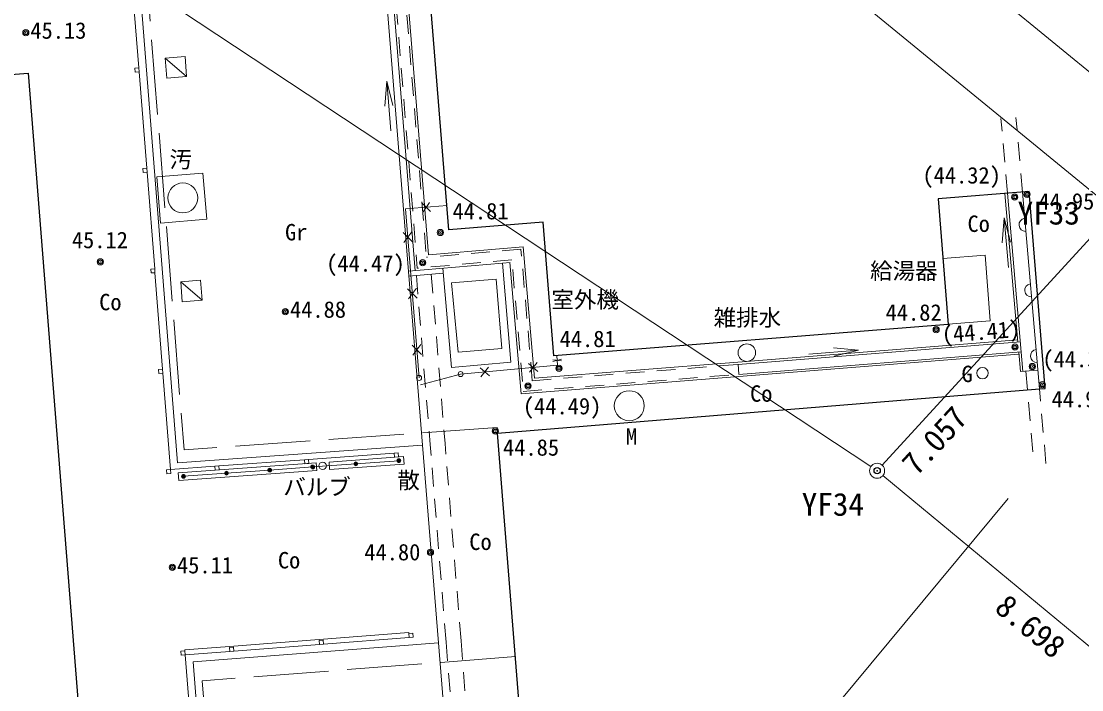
# Model space of a CAD drawing. Units: millimetres, scale not verified. Extents: x -29071210 to -28860960, y -117775216 to -117329466.
# Drawn here: x -28986749 to -28965522, y -117496275 to -117482891 of the extents above; entities that cross this region are included whole.
import ezdxf
from ezdxf.enums import TextEntityAlignment as Align

# ---------------------------------------------------------------- set-up
doc = ezdxf.new("R2010")
doc.units = ezdxf.units.MM
doc.header["$LTSCALE"] = 250
doc.header["$PDMODE"] = 32
doc.header["$PDSIZE"] = 125
doc.linetypes.add('DASHED', pattern=[7.5, 6, -1.5])
doc.linetypes.add('USER4', pattern=[2.5, 1.5, -1])
for name, color, linetype, lineweight in [('S-SUV', 7, 'Continuous', 13), ('S-SUV-HTXT', 7, 'Continuous', 13), ('S-SUV-ROW', 7, 'Continuous', 15), ('S-SUV-SRVR', 3, 'Continuous', 13), ('S-SUV-STR', 1, 'Continuous', 25)]:
    doc.layers.add(name, color=color, linetype=linetype, lineweight=lineweight)
doc.layers.add('S-SUV-BMK', color=7, linetype='Continuous')
doc.styles.add('ＭＳ ゴシック', font='')
doc.styles.get('ＭＳ ゴシック').set_extended_font_data('MS Gothic')

# ---------------------------------------------------------------- blocks, each defined once
blk = doc.blocks.new('ﾌﾟﾛｯﾄﾏｰｸ-03_1')
at = {"color": 3, "linetype": 'Continuous', "lineweight": 25}
blk.add_circle((0, 0), 0.5, dxfattribs=at)
at = {"color": 3}
blk.add_point((0, 0), dxfattribs=at)
blk = doc.blocks.new('open_arrow')
at = {"color": 0, "linetype": 'Continuous', "lineweight": -2}
blk.add_lwpolyline([(7.5, 1.25), (0, 0), (7.5, -1.25)], dxfattribs=at)
blk = doc.blocks.new('ﾌﾟﾛｯﾄﾏｰｸ-03')
at = {"color": 7, "linetype": 'Continuous', "lineweight": 15}
blk.add_circle((0, 0), 0.5, dxfattribs=at)
at = {"color": 7}
blk.add_point((0, 0), dxfattribs=at)

msp = doc.modelspace()

# ---------------------------------------------------------------- linework, layer by layer
at = {"layer": 'S-SUV'}
for p, q in [((-28979787, -117478059), (-28979044, -117487319)), ((-28978863.1, -117487885.7), (-28979641.7, -117478182.5)), ((-28979329.4, -117478447.9), (-28978597.6, -117487568.9)), ((-28984424, -117481555), (-28983620.2, -117491734.5)), ((-28984395.1, -117483826.1), (-28984553.8, -117481816.5)), ((-28983470, -117483600), (-28983868.8, -117483631.2)), ((-28983868.8, -117483631.2), (-28983837.5, -117484030)), ((-28983868.8, -117483631.2), (-28983438.8, -117483998.8)), ((-28983438.8, -117483998.8), (-28983470, -117483600)), ((-28984395.1, -117483826.2), (-28984474.9, -117483832.5)), ((-28984474.9, -117483832.5), (-28984468.6, -117483912.2)), ((-28984388.8, -117483905.9), (-28984395.1, -117483826.2)), ((-28984468.6, -117483912.2), (-28984388.8, -117483905.9)), ((-28984236.5, -117485835.8), (-28984388.8, -117483905.9)), ((-28983837.5, -117484030), (-28983438.8, -117483998.8)), ((-28979351.4, -117485085.9), (-28979431.4, -117484089.1)), ((-28984236.4, -117485835.8), (-28984316.2, -117485842.1)), ((-28984316.2, -117485842.1), (-28984309.9, -117485921.9)), ((-28984309.9, -117485921.9), (-28984230.2, -117485915.6)), ((-28984230.2, -117485915.6), (-28984236.4, -117485835.8)), ((-28984077.8, -117487845.5), (-28984230.1, -117485915.6)), ((-28966800.8, -117489315.5), (-28967058.9, -117486339.5)), ((-28966699.9, -117489900.9), (-28967009.1, -117486335.2)), ((-28966368.5, -117490249.6), (-28966710.1, -117486310.8)), ((-28979055, -117486650), (-28978225.8, -117486583.2)), ((-28978785.5, -117490032), (-28979055, -117486650)), ((-28978720.9, -117486534.6), (-28978560.1, -117486698.7)), ((-28978706.7, -117486710.5), (-28978574.3, -117486522.8)), ((-28966988.1, -117487821.2), (-28967074.5, -117486824.9)), ((-28978914.2, -117487306.4), (-28979106, -117487121.2)), ((-28979090.1, -117487320.4), (-28978930, -117487107.2)), ((-28979044, -117487319), (-28978714, -117491379)), ((-28976705.3, -117487405.6), (-28978597.6, -117487568.9)), ((-28976478, -117490039.6), (-28976705.3, -117487405.6)), ((-28967455, -117487572), (-28968300.5, -117487638.1)), ((-28967455, -117487572), (-28967353, -117488892)), ((-28984077.8, -117487845.5), (-28984157.5, -117487851.8)), ((-28984157.5, -117487851.8), (-28984151.2, -117487931.5)), ((-28984151.2, -117487931.5), (-28984071.5, -117487925.2)), ((-28984071.5, -117487925.2), (-28984077.8, -117487845.5)), ((-28983919.1, -117489855.1), (-28984071.5, -117487925.3)), ((-28978997, -117487897.3), (-28977117.7, -117487735.1)), ((-28978139, -117489820), (-28978310, -117487838)), ((-28976946.7, -117489717.1), (-28977117.7, -117487735.1)), ((-28977113.7, -117487734.1), (-28976965, -117487721.3)), ((-28976742.2, -117490351.5), (-28976969, -117487722.3)), ((-28983158, -117488078), (-28983556.8, -117488109.2)), ((-28983556.8, -117488109.2), (-28983525.5, -117488508)), ((-28983556.8, -117488109.2), (-28983126.8, -117488476.8)), ((-28983126.8, -117488476.8), (-28983158, -117488078)), ((-28978988.9, -117487997), (-28978301.4, -117487937.7)), ((-28978134, -117488129), (-28977241.3, -117488052)), ((-28978134, -117488129), (-28978004, -117489518)), ((-28977241.3, -117488052), (-28977131.4, -117489442.7)), ((-28978824.3, -117488433.8), (-28979016.1, -117488248.5)), ((-28979000.2, -117488447.8), (-28978840.2, -117488234.5)), ((-28983525.5, -117488508), (-28983126.8, -117488476.8)), ((-28967353, -117488892), (-28968197.2, -117488958)), ((-28978734.5, -117489561.1), (-28978926.3, -117489375.8)), ((-28978910.4, -117489575.1), (-28978750.3, -117489361.8)), ((-28972406.1, -117489715.9), (-28966804.7, -117489270.7)), ((-28972402.5, -117489760.8), (-28966751, -117489311.5)), ((-28977131.4, -117489442.7), (-28978004, -117489518)), ((-28976029.2, -117489585.2), (-28976014, -117489776)), ((-28972386.7, -117489960.2), (-28966733.7, -117489510.8)), ((-28972383.1, -117490005), (-28966779.7, -117489559.6)), ((-28970985.1, -117489553.9), (-28969988.3, -117489474.6)), ((-28966749.7, -117489905.2), (-28966783.6, -117489514.8)), ((-28978139, -117489820), (-28976946.7, -117489717.1)), ((-28976014, -117489776), (-28977958, -117489956)), ((-28977377.8, -117489990.9), (-28977565.9, -117489831.1)), ((-28977394.1, -117489815.2), (-28977549.6, -117490006.8)), ((-28976405.8, -117489900.9), (-28976593.9, -117489741.1)), ((-28976422.1, -117489725.2), (-28976577.6, -117489916.8)), ((-28976478, -117490039.6), (-28972406.1, -117489715.9)), ((-28976110.9, -117489670.7), (-28975932.3, -117489690.4)), ((-28975935, -117489656.7), (-28976108.2, -117489704.5)), ((-28972398.5, -117489759.8), (-28972382.7, -117489959.2)), ((-28983919.1, -117489855.2), (-28983998.8, -117489861.5)), ((-28983998.8, -117489861.5), (-28983992.5, -117489941.2)), ((-28983992.5, -117489941.2), (-28983912.8, -117489934.9)), ((-28983912.8, -117489934.9), (-28983919.1, -117489855.2)), ((-28983912.8, -117489934.9), (-28983760.4, -117491864.9)), ((-28977954, -117489955), (-28978754.8, -117490168.8)), ((-28976742.2, -117490351.5), (-28972383.1, -117490005)), ((-28966749.7, -117489905.2), (-28966401, -117489875)), ((-28983620.2, -117491734.5), (-28978714, -117491379)), ((-28979202.4, -117491534.7), (-28979282.2, -117491540.5)), ((-28979196.6, -117491614.5), (-28979202.4, -117491534.7)), ((-28978714, -117491379), (-28978394.8, -117495332)), ((-28980845.3, -117491733.9), (-28983605.7, -117491933.9)), ((-28981077.5, -117491670.5), (-28982793, -117491794.8)), ((-28980997.7, -117491664.8), (-28981077.5, -117491670.5)), ((-28981077.5, -117491670.5), (-28981071.7, -117491750.3)), ((-28981071.7, -117491750.3), (-28980991.9, -117491744.6)), ((-28979282.2, -117491540.5), (-28980997.7, -117491664.8)), ((-28980991.9, -117491744.6), (-28980997.7, -117491664.8)), ((-28980845.3, -117491733.9), (-28980834.5, -117491883.5)), ((-28979096.8, -117491607.3), (-28980588.6, -117491715.3)), ((-28980588.6, -117491715.3), (-28980577.8, -117491864.9)), ((-28979190.5, -117491689.2), (-28980052.5, -117491751.7)), ((-28979282.2, -117491540.5), (-28979276.4, -117491620.3)), ((-28979276.4, -117491620.3), (-28979196.6, -117491614.5)), ((-28979086, -117491756.9), (-28979096.8, -117491607.3)), ((-28983760.4, -117491864.8), (-28983840.1, -117491871.1)), ((-28983840.1, -117491871.1), (-28983833.8, -117491950.9)), ((-28983833.8, -117491950.9), (-28983754.1, -117491944.6)), ((-28982872.8, -117491800.6), (-28983760.4, -117491864.9)), ((-28983754.1, -117491944.6), (-28983760.4, -117491864.8)), ((-28983594.9, -117492083.5), (-28983605.7, -117491933.9)), ((-28980834.5, -117491883.5), (-28983594.9, -117492083.5)), ((-28982638.5, -117491939), (-28983500.5, -117492001.5)), ((-28982793, -117491794.8), (-28982872.8, -117491800.6)), ((-28982872.8, -117491800.6), (-28982867, -117491880.4)), ((-28982867, -117491880.4), (-28982787.2, -117491874.6)), ((-28982787.2, -117491874.6), (-28982793, -117491794.8)), ((-28981776.5, -117491876.6), (-28982638.5, -117491939)), ((-28980914.5, -117491814.1), (-28981776.5, -117491876.6)), ((-28980052.5, -117491751.7), (-28980914.5, -117491814.1)), ((-28979086, -117491756.9), (-28980577.8, -117491864.9)), ((-28980787.7, -117495269), (-28978993.1, -117495129.7)), ((-28978993.1, -117495129.7), (-28978991.5, -117495149.6)), ((-28978911.7, -117495143.4), (-28978991.5, -117495149.6)), ((-28978905.5, -117495223.2), (-28978911.7, -117495143.4)), ((-28978394.6, -117495334), (-28983305.3, -117495715.1)), ((-28982582.3, -117495408.2), (-28980787.7, -117495269)), ((-28980706.3, -117495282.7), (-28980786.1, -117495288.9)), ((-28980786.1, -117495288.9), (-28980779.9, -117495368.7)), ((-28980700.1, -117495362.5), (-28980706.3, -117495282.7)), ((-28980700.1, -117495362.5), (-28978985.3, -117495229.4)), ((-28978991.5, -117495149.6), (-28978985.3, -117495229.4)), ((-28978985.3, -117495229.4), (-28978905.5, -117495223.2)), ((-28978394.8, -117495332), (-28977314.1, -117508923.9)), ((-28983474, -117495497.5), (-28983553.7, -117495503.8)), ((-28983553.7, -117495503.8), (-28983547.4, -117495583.5)), ((-28983475.4, -117495477.6), (-28982582.3, -117495408.2)), ((-28983474, -117495497.5), (-28983475.4, -117495477.6)), ((-28983467.7, -117495577.3), (-28983474, -117495497.5)), ((-28983467.7, -117495577.3), (-28982574.5, -117495507.9)), ((-28982500.9, -117495422), (-28982580.7, -117495428.2)), ((-28982580.7, -117495428.2), (-28982574.5, -117495507.9)), ((-28982574.5, -117495507.9), (-28982494.7, -117495501.7)), ((-28982494.7, -117495501.7), (-28982500.9, -117495422)), ((-28982494.7, -117495501.7), (-28980779.9, -117495368.7)), ((-28980779.9, -117495368.7), (-28980700.1, -117495362.5)), ((-28983547.4, -117495583.5), (-28983467.7, -117495577.3)), ((-28983346.7, -117497098.4), (-28983467.7, -117495577.3)), ((-28983305.3, -117495715.1), (-28981135, -117523235))]:
    msp.add_line(p, q, dxfattribs=at)
at = {"layer": 'S-SUV', "linetype": 'USER4'}
for p, q in [((-28979593.2, -117478223.7), (-28978822.1, -117487834.2)), ((-28979377.9, -117478406.7), (-28978638.8, -117487617.6)), ((-28967009.1, -117486335.2), (-28967138.7, -117484840.8)), ((-28966710.1, -117486310.8), (-28966839.7, -117484816.4)), ((-28976746.2, -117487454.3), (-28978638.8, -117487617.6)), ((-28976519, -117490088), (-28976746.2, -117487454.3)), ((-28976928.3, -117487670.8), (-28978822.1, -117487834.2)), ((-28976718.3, -117490105.2), (-28976928.3, -117487670.8)), ((-28978839.4, -117487984.1), (-28978564.5, -117491366.9)), ((-28978540.5, -117487958.3), (-28978265.5, -117491342.7)), ((-28976519, -117490088), (-28972402.5, -117489760.8)), ((-28976701.2, -117490303.1), (-28972386.7, -117489960.2)), ((-28966640.1, -117489895.7), (-28966478.1, -117491763.6)), ((-28966238.9, -117491744), (-28966368.5, -117490249.6)), ((-28978245.3, -117495320), (-28978564.5, -117491366.9)), ((-28977946.2, -117495296), (-28978265.5, -117491342.7)), ((-28978245.3, -117495320), (-28977164.6, -117508912.1)), ((-28977946.2, -117495296), (-28976865.5, -117508888.4))]:
    msp.add_line(p, q, dxfattribs=at)
at = {"layer": 'S-SUV', "linetype": 'DASHED'}
for p, q in [((-28984286.3, -117481393.2), (-28983490.3, -117491474.3)), ((-28976858.1, -117495609), (-28983124.8, -117496095.4))]:
    msp.add_line(p, q, dxfattribs=at)
for points in [[(-28984285.3, -117481393.1), (-28994176.8, -117482204), (-28990849.2, -117524180), (-28980973.7, -117523372.3), (-28980973.7, -117523372.3), (-28983124.8, -117496095.4)], [(-28977215, -117491140), (-28977223.6, -117491021.6), (-28983490.3, -117491474.3)]]:
    msp.add_lwpolyline(points, dxfattribs=at)
at = {"layer": 'S-SUV'}
msp.add_lwpolyline([(-28983113, -117485930), (-28984037, -117486008), (-28983959, -117486932), (-28983035, -117486854)], close=True, dxfattribs=at)
for centre, radius in [((-28983514, -117486429), 300), ((-28972226, -117489525), 175), ((-28967510, -117489935), 115), ((-28978785.5, -117490032), 50), ((-28977954, -117489955), 50), ((-28974578, -117490589), 300), ((-28980715.9, -117491791.4), 75), ((-28983500.5, -117492001.5), 37.5), ((-28983500.5, -117492001.5), 25), ((-28983500.5, -117492001.5), 12.5)]:
    msp.add_circle(centre, radius, dxfattribs=at)
for centre, radius, start, end in [((-28966646.2, -117486966.7), 132, 97.98333, 271.92944), ((-28966532.4, -117488279.6), 132, 97.98333, 271.92944), ((-28966418.5, -117489592.5), 132, 97.98333, 271.92944), ((-28980052.5, -117491751.7), 37.5, 0, 180), ((-28980052.5, -117491751.7), 25, 0, 180), ((-28980052.5, -117491751.7), 12.5, 0, 180), ((-28979190.5, -117491689.2), 37.5, 0, 180), ((-28979190.5, -117491689.2), 37.5, 180, 0), ((-28979190.5, -117491689.2), 25, 0, 180), ((-28979190.5, -117491689.2), 25, 180, 0), ((-28979190.5, -117491689.2), 12.5, 0, 180), ((-28979190.5, -117491689.2), 12.5, 180, 0), ((-28982638.5, -117491939), 37.5, 0, 180), ((-28982638.5, -117491939), 37.5, 180, 0), ((-28982638.5, -117491939), 25, 0, 180), ((-28982638.5, -117491939), 25, 180, 0), ((-28982638.5, -117491939), 12.5, 0, 180), ((-28982638.5, -117491939), 12.5, 180, 0), ((-28981776.5, -117491876.6), 37.5, 0, 180), ((-28981776.5, -117491876.6), 37.5, 180, 0), ((-28981776.5, -117491876.6), 25, 0, 180), ((-28981776.5, -117491876.6), 25, 180, 0), ((-28981776.5, -117491876.6), 12.5, 0, 180), ((-28981776.5, -117491876.6), 12.5, 180, 0), ((-28980914.5, -117491814.1), 37.5, 0, 180), ((-28980914.5, -117491814.1), 37.5, 180, 0), ((-28980914.5, -117491814.1), 25, 0, 180), ((-28980914.5, -117491814.1), 25, 180, 0), ((-28980914.5, -117491814.1), 12.5, 0, 180), ((-28980914.5, -117491814.1), 12.5, 180, 0), ((-28980052.5, -117491751.7), 37.5, 180, 0), ((-28980052.5, -117491751.7), 25, 180, 0), ((-28980052.5, -117491751.7), 12.5, 180, 0)]:
    msp.add_arc(centre, radius, start, end, dxfattribs=at)
at = {"layer": 'S-SUV-HTXT', "lineweight": 15}
msp.add_lwpolyline([(-28966996.6, -117492443.2), (-28971442.6, -117497804.6), (-28972317.6, -117497804.6)], dxfattribs=at)
at = {"layer": 'S-SUV-ROW'}
for p, q in [((-29002810, -117453218.1), (-28950905.6, -117495762.2)), ((-28964968.8, -117486589.9), (-29003589.7, -117454933.6)), ((-28969743, -117491807.8), (-29006810.5, -117467307.4)), ((-28969516.6, -117491779.9), (-28964954.1, -117486795.7)), ((-28963033.3, -117497343.1), (-28969502.3, -117491986.2))]:
    msp.add_line(p, q, dxfattribs=at)
at = {"layer": 'S-SUV-STR'}
for points in [[(-28966577.5, -117486300), (-28968393.6, -117486447.8), (-28968393.6, -117486447.8), (-28968197, -117488961), (-28976089, -117489590), (-28976304.4, -117486915.6), (-28978191, -117487066), (-28978852, -117478858), (-28976969, -117478709), (-28977173, -117476035)], [(-28966368.5, -117490249.6), (-28966256.8, -117490240.4), (-28966577.5, -117486300)], [(-28963949.4, -117519014.3), (-28974921.1, -117519866.4), (-28977215, -117491140), (-28966368.5, -117490249.6)]]:
    msp.add_lwpolyline(points, dxfattribs=at)
msp.add_lwpolyline([(-28983602, -117521866.8), (-28990621, -117522427.2), (-28993640, -117484475.4), (-28986611, -117483934)], close=True, dxfattribs=at)

# ---------------------------------------------------------------- block references
at = {"layer": 'S-SUV', "xscale": 66.7, "yscale": 66.7}
for p, rotation in [((-28979431.4, -117484089.1), 274.6), ((-28967074.5, -117486824.9), 275), ((-28969988.3, -117489474.6), 184.5)]:
    msp.add_blockref('open_arrow', p, dxfattribs=dict(at, rotation=rotation))
at = {"layer": 'S-SUV-BMK', "xscale": 300, "yscale": 300}
msp.add_blockref('ﾌﾟﾛｯﾄﾏｰｸ-03', (-28969617.9, -117491890.5), dxfattribs=at)
at = {"layer": 'S-SUV-SRVR', "xscale": 75, "yscale": 75}
for p in [(-28986657, -117483121), (-28966863, -117486411.1), (-28966616.4, -117486356.9), (-28978358.1, -117487121.2), (-28985165, -117487708.4), (-28978714.3, -117487727), (-28981460.9, -117488706.3), (-28968436.3, -117489065.1), (-28966860.7, -117489414.1), (-28975985.2, -117489837.6), (-28966511.9, -117489802.9), (-28976605.1, -117490191.8), (-28966310.1, -117490169.1), (-28977258.4, -117491096), (-28978557, -117493524), (-28983723, -117493823)]:
    msp.add_blockref('ﾌﾟﾛｯﾄﾏｰｸ-03_1', p, dxfattribs=at)

# ---------------------------------------------------------------- texts
at = {"layer": 'S-SUV-BMK', "style": 'ＭＳ ゴシック'}
for s, p in [('YF33', (-28966806.7, -117486503.9)), ('YF34', (-28971127.4, -117492333.3))]:
    msp.add_text(s, height=458.2, dxfattribs=at).set_placement(p, align=Align.TOP_LEFT)
at = {"layer": 'S-SUV-HTXT', "style": 'ＭＳ ゴシック'}
for s, p in [('汚', (-28983555.9, -117485658.1)), ('Gr', (-28981244.2, -117487114.1)), ('雑排水', (-28972215.1, -117488825.9)), ('G', (-28967817.4, -117489951.2))]:
    msp.add_text(s, height=329.9, dxfattribs=at).set_placement(p, align=Align.MIDDLE_CENTER)
for s, p in [('Co', (-28967809.7, -117487208.7)), ('給湯器', (-28969758.7, -117488153.1)), ('Co', (-28985189, -117488777.1)), ('室外機', (-28976137.2, -117488728.9)), ('Co', (-28972161.6, -117490608.5)), ('M', (-28974646.3, -117491469.4)), ('散', (-28979220.2, -117492344.2)), ('バルブ', (-28981502.9, -117492478.5)), ('Co', (-28977781.1, -117493575.8)), ('Co', (-28981611.9, -117493945.1))]:
    msp.add_text(s, height=329.9, dxfattribs=at).set_placement(p, align=Align.BOTTOM_LEFT)
for s, rotation, p in [('7.057', 47.529, (-28968470.6, -117491285.1)), ('8.698', 320.373, (-28966546.9, -117495001.6))]:
    msp.add_text(s, height=458.2, rotation=rotation, dxfattribs=at).set_placement(p, align=Align.MIDDLE_CENTER)
at = {"layer": 'S-SUV-SRVR', "style": 'ＭＳ ゴシック'}
for s, p in [('45.13', (-28986566.1, -117483341.2)), ('44.95', (-28966392.2, -117486761)), ('44.81', (-28978116.5, -117486956.5)), ('45.12', (-28985735.4, -117487534.6)), ('44.88', (-28981370.1, -117488926.5)), ('44.82', (-28969448.4, -117488985.2)), ('44.81', (-28975973.1, -117489513.8)), ('44.95', (-28966126.4, -117490719.3)), ('44.85', (-28977105.5, -117491687.6)), ('44.80', (-28979882, -117493782.6)), ('45.11', (-28983632.1, -117494043.2))]:
    msp.add_text(s, height=329.9, dxfattribs=at).set_placement(p, align=Align.BOTTOM_LEFT)
for s, p in [('(44.32)', (-28967926, -117486239.2)), ('(44.47)', (-28979858.4, -117488003.5)), ('(44.32)', (-28965524.8, -117489917.5)), ('(44.49)', (-28975922.5, -117490859.9))]:
    msp.add_text(s, height=329.9, dxfattribs=at).set_placement(p, align=Align.BOTTOM_CENTER)
msp.add_text('(44.41)', height=329.9, rotation=4.545, dxfattribs=at).set_placement((-28967518.6, -117489369.8), align=Align.BOTTOM_CENTER)

doc.saveas('drawing.dxf')
